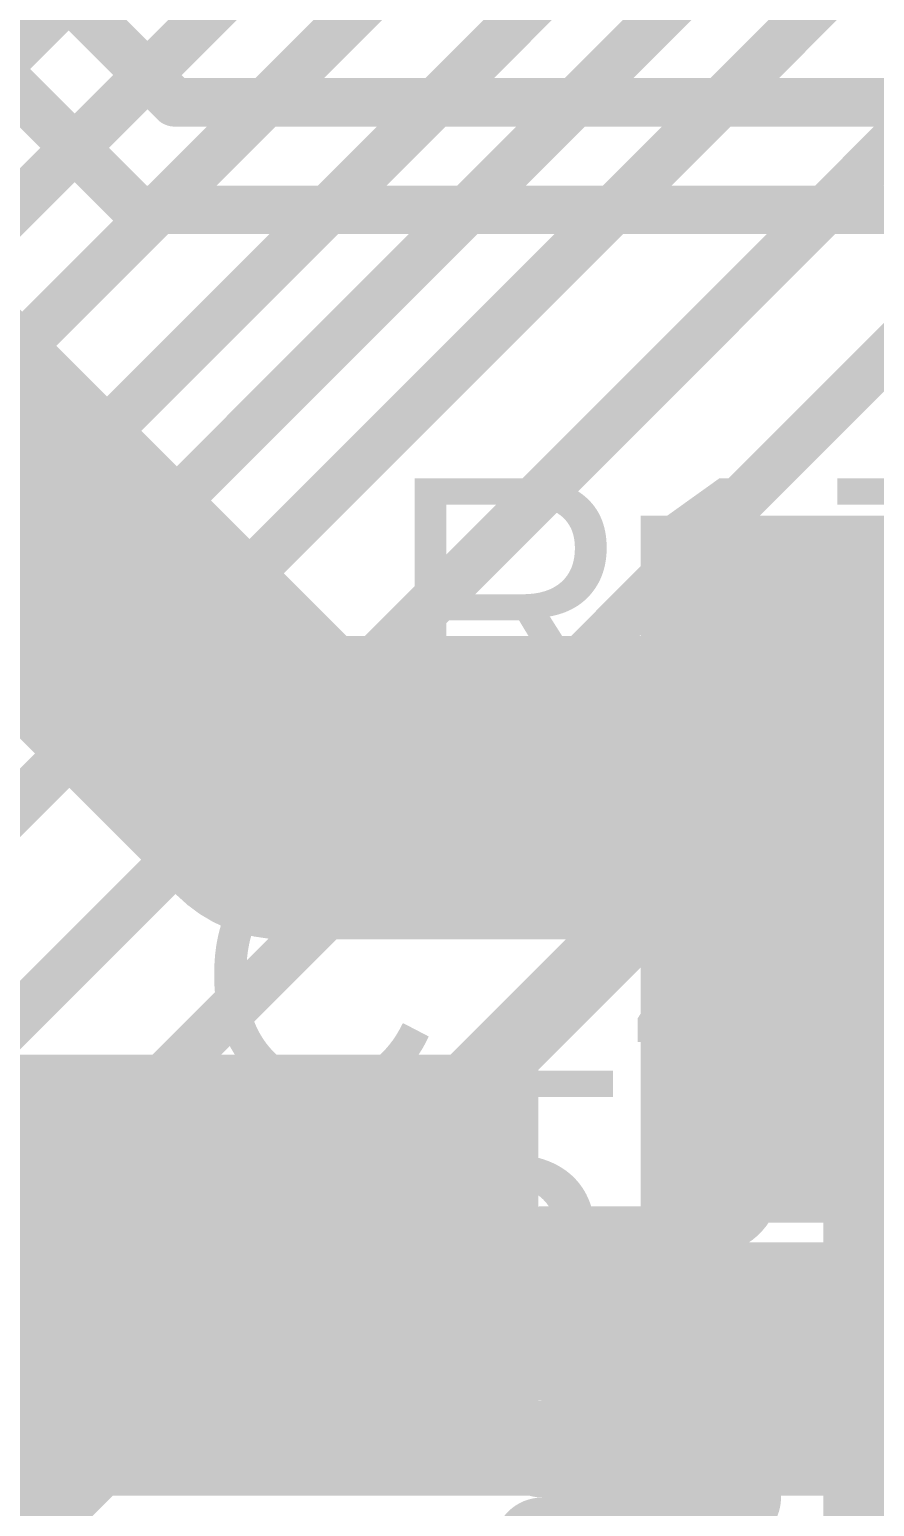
# Model space of a CAD drawing. Header units: millimetres. Extents: x -0.43 to 2.06, y -0.4 to 2.49.
# Drawn here: x 0.4401 to 0.5794, y 1.7835 to 2.027 of the extents above; entities that cross this region are included whole.
import ezdxf

# ---------------------------------------------------------------- set-up
doc = ezdxf.new("R2010")
doc.units = ezdxf.units.MM
doc.header["$MEASUREMENT"] = 0
for name, color, linetype in [('BottomLayer', 5, 'Continuous'), ('TopLayer', 1, 'Continuous'), ('TopOverlay', 2, 'Continuous'), ('TopPaste', 8, 'Continuous'), ('TopSolder', 216, 'Continuous')]:
    doc.layers.add(name, color=color, linetype=linetype)
doc.styles.add('Arial', font='', dxfattribs={"height": 0.2})
doc.styles.get('Arial').set_extended_font_data('Arial')

# ---------------------------------------------------------------- blocks, each defined once
blk = doc.blocks.new('IND_0603__1608_METRIC__99')
at = {"layer": 'TopLayer'}
for points in [[(-0.03937, 0.01575), (-0.01575, 0.01575), (-0.01575, -0.01575), (-0.03937, -0.01575)], [(0.01575, 0.01575), (0.03937, 0.01575), (0.03937, -0.01575), (0.01575, -0.01575)]]:
    blk.add_hatch(color=1, dxfattribs=at).paths.add_polyline_path(points)
at = {"layer": 'TopPaste'}
for points in [[(-0.03937, 0.01575), (-0.01575, 0.01575), (-0.01575, -0.01575), (-0.03937, -0.01575)], [(0.01575, 0.01575), (0.03937, 0.01575), (0.03937, -0.01575), (0.01575, -0.01575)]]:
    blk.add_hatch(color=8, dxfattribs=at).paths.add_polyline_path(points)
at = {"layer": 'TopSolder'}
for points in [[(-0.04337, 0.01975), (-0.01175, 0.01975), (-0.01175, -0.01975), (-0.04337, -0.01975)], [(0.01175, 0.01975), (0.04337, 0.01975), (0.04337, -0.01975), (0.01175, -0.01975)]]:
    blk.add_hatch(color=216, dxfattribs=at).paths.add_polyline_path(points)
at = {"layer": 'TopOverlay', "const_width": 0.005}
for points in [[(-0.008, 0.018), (0.009, 0.018)], [(-0.008, -0.018), (0.009, -0.018)]]:
    blk.add_lwpolyline(points, dxfattribs=at)
at = {"layer": 'TopOverlay', "const_width": 0.0025}
for points in [[(-0.00925, 0.018, 1), (-0.00675, 0.018, 1)], [(0.00775, 0.018, 1), (0.01025, 0.018, 1)], [(-0.00925, -0.018, 1), (-0.00675, -0.018, 1)], [(0.00775, -0.018, 1), (0.01025, -0.018, 1)]]:
    blk.add_lwpolyline(points, format="xyb", close=True, dxfattribs=at)

msp = doc.modelspace()

# ---------------------------------------------------------------- hatches: boundary and pattern name
at = {"layer": 'BottomLayer'}
msp.add_hatch(color=5, dxfattribs=at).paths.add_polyline_path([(0.571, 1.541), (0.654, 1.541), (0.654, 1.857), (0.571, 1.857)])
at = {"layer": 'TopLayer'}
for points in [[(0.60651, 1.831), (0.60651, 1.94686), (0.54086, 1.94686), (0.54086, 1.831)], [(0.54851, 1.83031), (0.66551, 1.83031), (0.66551, 1.89831), (0.54851, 1.89831)], [(0.14251, 1.78531), (0.524, 1.78531), (0.524, 1.858), (0.14251, 1.858)], [(0.547, 1.78531), (0.66551, 1.78531), (0.66551, 1.82331), (0.547, 1.82331)]]:
    msp.add_hatch(color=1, dxfattribs=at).paths.add_polyline_path(points)

# ---------------------------------------------------------------- linework, layer by layer
at = {"layer": 'BottomLayer'}
for points, const_width in [([(0.241, 1.777), (0.798, 2.334)], 0.008), ([(0.2153, 1.7753), (0.773, 2.333)], 0.008), ([(0.3153, 1.8003), (0.847, 2.332)], 0.008), ([(0.335, 1.796), (0.871, 2.332)], 0.008), ([(0.2653, 1.7733), (0.822, 2.33)], 0.008), ([(0.1653, 1.7513), (0.723, 2.309)], 0.008), ([(0.38, 1.806), (0.667, 2.093)], 0.008), ([(0.403, 1.795), (0.664, 2.056)], 0.008), ([(0.433, 1.773), (0.629, 1.969)], 0.012), ([(0.56, 1.863), (0.5855, 1.8885)], 0.008), ([(0.56, 1.853), (0.56, 1.863)], 0.008), ([(0.56, 1.837), (0.56, 1.853)], 0.008), ([(0.52463, 1.829), (0.552, 1.829)], 0.008), ([(0.52463, 1.821), (0.556, 1.821)], 0.008), ([(0.52463, 1.813), (0.556, 1.813)], 0.008), ([(0.52463, 1.805), (0.556, 1.805)], 0.008), ([(0.52463, 1.797), (0.556, 1.797)], 0.008), ([(0.52463, 1.789), (0.556, 1.789)], 0.008), ([(0.52463, 1.781), (0.556, 1.781)], 0.008)]:
    msp.add_lwpolyline(points, dxfattribs=dict(at, const_width=const_width))
at = {"layer": 'BottomLayer', "const_width": 0.004}
for points in [[(0.558, 1.863, 1), (0.562, 1.863, 1)], [(0.558, 1.863, 1), (0.562, 1.863, 1)], [(0.558, 1.853, 1), (0.562, 1.853, 1)], [(0.558, 1.853, 1), (0.562, 1.853, 1)], [(0.558, 1.837, 1), (0.562, 1.837, 1)], [(0.558, 1.837, 1), (0.562, 1.837, 1)], [(0.52263, 1.829, 1), (0.52663, 1.829, 1)], [(0.52263, 1.829, 1), (0.52663, 1.829, 1)], [(0.55, 1.829, 1), (0.554, 1.829, 1)], [(0.55, 1.829, 1), (0.554, 1.829, 1)], [(0.52263, 1.821, 1), (0.52663, 1.821, 1)], [(0.52263, 1.821, 1), (0.52663, 1.821, 1)], [(0.554, 1.821, 1), (0.558, 1.821, 1)], [(0.554, 1.821, 1), (0.558, 1.821, 1)], [(0.52263, 1.813, 1), (0.52663, 1.813, 1)], [(0.52263, 1.813, 1), (0.52663, 1.813, 1)], [(0.554, 1.813, 1), (0.558, 1.813, 1)], [(0.554, 1.813, 1), (0.558, 1.813, 1)], [(0.52263, 1.805, 1), (0.52663, 1.805, 1)], [(0.52263, 1.805, 1), (0.52663, 1.805, 1)], [(0.554, 1.805, 1), (0.558, 1.805, 1)], [(0.554, 1.805, 1), (0.558, 1.805, 1)], [(0.52263, 1.797, 1), (0.52663, 1.797, 1)], [(0.52263, 1.797, 1), (0.52663, 1.797, 1)], [(0.554, 1.797, 1), (0.558, 1.797, 1)], [(0.554, 1.797, 1), (0.558, 1.797, 1)], [(0.52263, 1.789, 1), (0.52663, 1.789, 1)], [(0.52263, 1.789, 1), (0.52663, 1.789, 1)], [(0.554, 1.789, 1), (0.558, 1.789, 1)], [(0.554, 1.789, 1), (0.558, 1.789, 1)], [(0.52263, 1.781, 1), (0.52663, 1.781, 1)], [(0.52263, 1.781, 1), (0.52663, 1.781, 1)], [(0.554, 1.781, 1), (0.558, 1.781, 1)], [(0.554, 1.781, 1), (0.558, 1.781, 1)]]:
    msp.add_lwpolyline(points, format="xyb", close=True, dxfattribs=at)
at = {"layer": 'BottomLayer', "const_width": 0.008}
for points in [[(0.56, 1.837, -0.414214), (0.552, 1.829)], [(0.52463, 1.821, -1), (0.52463, 1.829)], [(0.556, 1.821, -1), (0.556, 1.813)], [(0.52463, 1.805, -1), (0.52463, 1.813)], [(0.556, 1.805, -1), (0.556, 1.797)], [(0.52463, 1.789, -1), (0.52463, 1.797)], [(0.556, 1.789, -1), (0.556, 1.781)], [(0.52463, 1.773, -1), (0.52463, 1.781)]]:
    msp.add_lwpolyline(points, format="xyb", dxfattribs=at)
at = {"layer": 'TopLayer'}
for points, const_width in [([(0.44417, 2.03483), (0.464, 2.015)], 0.008), ([(0.42645, 2.02855), (0.45772, 1.99728)], 0.008), ([(0.382, 2.002), (0.482, 1.902)], 0.05), ([(0.464, 2.015), (0.68205, 2.015)], 0.008), ([(0.45772, 1.99728), (0.67472, 1.99728)], 0.008), ([(0.482, 1.902), (0.54371, 1.902)], 0.05), ([(0.573, 1.86), (0.573, 1.87271)], 0.05), ([(0.56151, 1.80774), (0.65151, 1.80774)], 0.008)]:
    msp.add_lwpolyline(points, dxfattribs=dict(at, const_width=const_width))
for points, const_width in [([(0.462, 2.015, 1), (0.466, 2.015, 1)], 0.004), ([(0.462, 2.015, 1), (0.466, 2.015, 1)], 0.004), ([(0.45572, 1.99728, 1), (0.45972, 1.99728, 1)], 0.004), ([(0.45572, 1.99728, 1), (0.45972, 1.99728, 1)], 0.004), ([(0.4695, 1.902, 1), (0.4945, 1.902, 1)], 0.025), ([(0.4695, 1.902, 1), (0.4945, 1.902, 1)], 0.025), ([(0.53121, 1.902, 1), (0.55621, 1.902, 1)], 0.025), ([(0.5605, 1.87271, 1), (0.5855, 1.87271, 1)], 0.025), ([(0.5605, 1.86, 1), (0.5855, 1.86, 1)], 0.025), ([(0.55951, 1.80774, 1), (0.56351, 1.80774, 1)], 0.004)]:
    msp.add_lwpolyline(points, format="xyb", close=True, dxfattribs=dict(at, const_width=const_width))

# ---------------------------------------------------------------- block references
msp.add_blockref('IND_0603__1608_METRIC__99', (0.53395, 1.80731))

# ---------------------------------------------------------------- texts
at = {"layer": 'TopOverlay', "style": 'Arial'}
for s, height, p in [('R17', 0.04, (0.49902, 1.91301)), ('C24', 0.04, (0.46768, 1.85101)), ('FB2', 0.05, (0.40957, 1.79092))]:
    msp.add_text(s, height=height, dxfattribs=at).set_placement(p)

doc.saveas('drawing.dxf')
